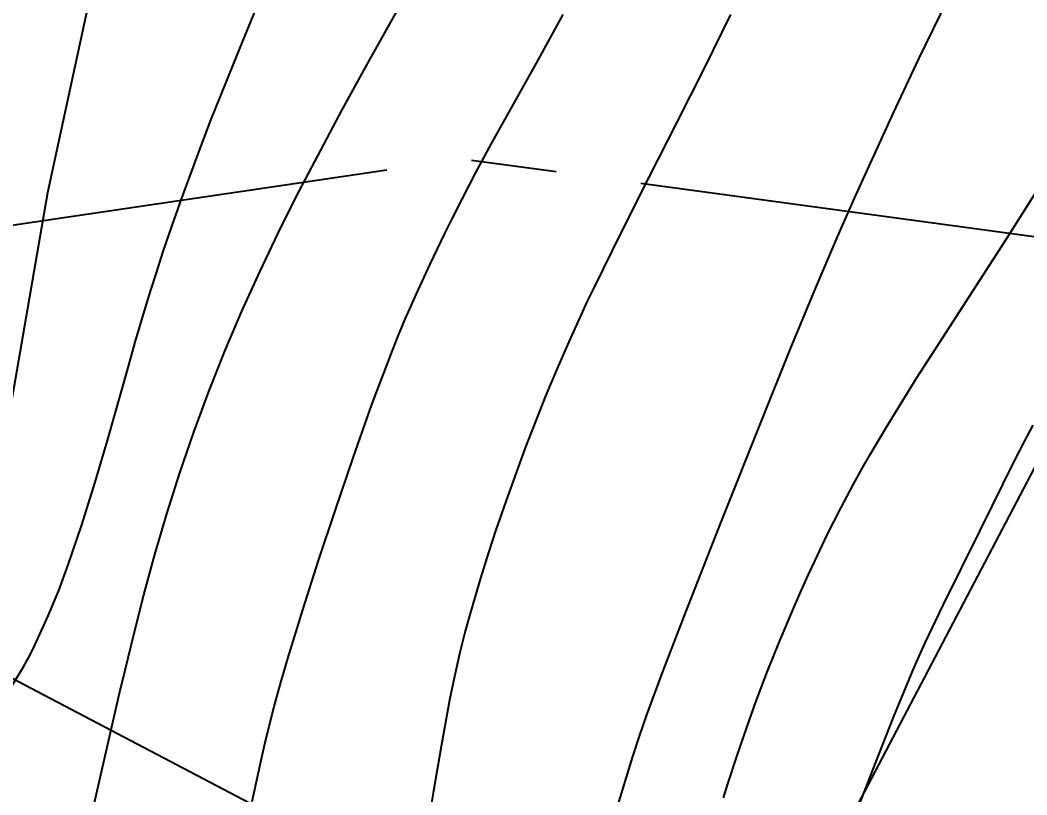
# Model space of a CAD drawing. Header units: millimetres. Extents: x 156921 to 159642, y 477538 to 479586.
# Drawn here: x 157465.52 to 157480.24, y 479221.12 to 479232.44 of the extents above; entities that cross this region are included whole.
import ezdxf
from ezdxf.enums import TextEntityAlignment as Align

# ---------------------------------------------------------------- set-up
doc = ezdxf.new("R2010")
doc.units = ezdxf.units.MM
doc.header["$MEASUREMENT"] = 0
doc.linetypes.add('A-CENTR01', pattern=[2, 1.25, -0.25, 0.25, -0.25])
doc.linetypes.add('CONT', pattern=[2, 1, 1])
for name, color, linetype, transparency in [('E0022112', 146, 'Continuous', 0.6), ('F0017111', 94, 'Continuous', 0.6), ('F0017114', 80, 'Continuous', 0.6)]:
    doc.layers.add(name, color=color, linetype=linetype, transparency=transparency)
doc.layers.add('WD_일반', color=7, linetype='Continuous')
doc.layers.add('용지경계', color=222, linetype='Continuous')
doc.styles.add('HM 6_일반문자', font='BAREUNDOTUMPRO1.TTF')
doc.styles.add('TB_TEXT', font='BAREUNDOTUMPRO1.TTF')

# ---------------------------------------------------------------- blocks, each defined once
blk = doc.blocks.new('WD-NOSE-MARK2')
at = {"color": 0}
blk.add_lwpolyline([(0, 0), (-24.5, 0)], dxfattribs=at)
at = {"color": 0, "lineweight": -3, "style": 'HM 6_일반문자'}
blk.add_attdef('ALIGNMENT1', text='', height=4, dxfattribs=at).set_placement((-2, -8.251), align=Align.BOTTOM_RIGHT)
blk.add_attdef('ALIGNMENT2', text='', height=4, dxfattribs=at).set_placement((2, -8.251), align=Align.BOTTOM_LEFT)

msp = doc.modelspace()

# ---------------------------------------------------------------- linework, layer by layer
at = {"layer": 'E0022112', "transparency": 33554521, "flags": 128}
msp.add_lwpolyline([(157462.482, 479283.813), (157466.53, 479277.314), (157468.636, 479273.633), (157469.142, 479272.639), (157469.743, 479271.265), (157469.936, 479269.895), (157470.028, 479266.602), (157470.048, 479262.403), (157470.172, 479258.605), (157470.587, 479251.788), (157470.26, 479247.957), (157469.92, 479246.268), (157469.078, 479243.052), (157468.771, 479241.803), (157467.89, 479238.641), (157466.956, 479234.689), (157465.922, 479229.918), (157462.78, 479211.787)], dxfattribs=at)
msp.add_lwpolyline([(157462.482, 479283.813), (157466.53, 479277.314), (157468.636, 479273.633), (157469.142, 479272.639), (157469.743, 479271.265), (157469.936, 479269.895), (157470.028, 479266.602), (157470.048, 479262.403), (157470.172, 479258.605), (157470.587, 479251.788), (157470.26, 479247.957), (157469.92, 479246.268), (157469.078, 479243.052), (157468.771, 479241.803), (157467.89, 479238.641), (157466.956, 479234.689), (157465.922, 479229.918), (157462.78, 479211.787)], dxfattribs=at)
at = {"layer": 'F0017111', "transparency": 33554521, "flags": 128}
for points in [[(157474.245, 479220.922), (157474.472, 479221.671), (157474.58, 479221.998), (157474.683, 479222.294), (157474.921, 479222.936), (157475.232, 479223.744), (157475.764, 479225.1), (157476.372, 479226.624), (157476.779, 479227.628), (157477.149, 479228.522), (157477.468, 479229.274), (157477.72, 479229.85), (157478.285, 479231.087), (157478.657, 479231.876), (157479.081, 479232.745), (157479.535, 479233.653), (157480, 479234.558), (157480.472, 479235.458)], [(157465.411, 479222.733), (157465.572, 479222.994), (157465.644, 479223.126), (157465.711, 479223.259), (157465.934, 479223.739), (157466.089, 479224.107), (157466.231, 479224.499), (157466.418, 479225.054), (157466.62, 479225.692), (157466.81, 479226.335), (157467.085, 479227.313), (157467.206, 479227.736), (157467.386, 479228.339), (157467.438, 479228.513), (157467.509, 479228.737), (157467.615, 479229.061), (157467.745, 479229.443), (157467.885, 479229.838), (157468.137, 479230.526), (157468.309, 479230.98), (157468.785, 479232.159), (157469.472, 479233.834)], [(157465.411, 479222.733), (157465.572, 479222.994), (157465.644, 479223.126), (157465.711, 479223.259), (157465.934, 479223.739), (157466.089, 479224.107), (157466.231, 479224.499), (157466.418, 479225.054), (157466.62, 479225.692), (157466.81, 479226.335), (157467.085, 479227.313), (157467.206, 479227.736), (157467.386, 479228.339), (157467.438, 479228.513), (157467.509, 479228.737), (157467.615, 479229.061), (157467.745, 479229.443), (157467.885, 479229.838), (157468.137, 479230.526), (157468.309, 479230.98), (157468.785, 479232.159), (157469.472, 479233.834)], [(157468.913, 479221.027), (157469.063, 479221.718), (157469.103, 479221.891), (157469.156, 479222.109), (157469.236, 479222.415), (157469.332, 479222.764), (157469.435, 479223.115), (157469.654, 479223.825), (157469.885, 479224.549), (157470.13, 479225.289), (157470.388, 479226.048), (157470.665, 479226.824), (157470.967, 479227.616), (157471.045, 479227.816), (157471.152, 479228.073), (157471.314, 479228.443), (157471.513, 479228.877), (157471.729, 479229.324), (157471.841, 479229.55), (157471.982, 479229.827), (157472.18, 479230.205), (157472.406, 479230.627), (157472.634, 479231.037), (157473.069, 479231.811), (157473.459, 479232.522)], [(157468.913, 479221.027), (157469.063, 479221.718), (157469.103, 479221.891), (157469.156, 479222.109), (157469.236, 479222.415), (157469.332, 479222.764), (157469.435, 479223.115), (157469.654, 479223.825), (157469.885, 479224.549), (157470.13, 479225.289), (157470.388, 479226.048), (157470.665, 479226.824), (157470.967, 479227.616), (157471.045, 479227.816), (157471.152, 479228.073), (157471.314, 479228.443), (157471.513, 479228.877), (157471.729, 479229.324), (157471.841, 479229.55), (157471.982, 479229.827), (157472.18, 479230.205), (157472.406, 479230.627), (157472.634, 479231.037), (157473.069, 479231.811), (157473.459, 479232.522)], [(157475.905, 479232.525), (157475.52, 479231.74), (157475.122, 479230.95), (157474.713, 479230.149), (157474.305, 479229.343), (157473.91, 479228.539), (157473.812, 479228.338), (157473.696, 479228.088), (157473.54, 479227.742), (157473.369, 479227.35), (157473.207, 479226.962), (157472.905, 479226.192), (157472.625, 479225.423), (157472.557, 479225.231), (157472.477, 479224.993), (157472.369, 479224.664), (157472.253, 479224.291), (157472.143, 479223.922), (157472.09, 479223.739), (157472.028, 479223.513), (157471.951, 479223.202), (157471.87, 479222.852), (157471.799, 479222.509), (157471.674, 479221.83), (157471.561, 479221.154), (157471.448, 479220.48)], [(157475.905, 479232.525), (157475.52, 479231.74), (157475.122, 479230.95), (157474.713, 479230.149), (157474.305, 479229.343), (157473.91, 479228.539), (157473.812, 479228.338), (157473.696, 479228.088), (157473.54, 479227.742), (157473.369, 479227.35), (157473.207, 479226.962), (157472.905, 479226.192), (157472.625, 479225.423), (157472.557, 479225.231), (157472.477, 479224.993), (157472.369, 479224.664), (157472.253, 479224.291), (157472.143, 479223.922), (157472.09, 479223.739), (157472.028, 479223.513), (157471.951, 479223.202), (157471.87, 479222.852), (157471.799, 479222.509), (157471.674, 479221.83), (157471.561, 479221.154), (157471.448, 479220.48)], [(157475.802, 479221.08), (157475.867, 479221.286), (157476, 479221.698), (157476.141, 479222.109), (157476.27, 479222.469), (157476.366, 479222.725), (157476.447, 479222.93), (157476.611, 479223.338), (157476.78, 479223.742), (157476.932, 479224.093), (157477.044, 479224.341), (157477.135, 479224.538), (157477.323, 479224.931), (157477.521, 479225.321), (157477.701, 479225.661), (157477.835, 479225.902), (157477.947, 479226.094), (157478.175, 479226.479), (157478.411, 479226.868), (157478.624, 479227.211), (157478.782, 479227.457), (157478.911, 479227.656), (157479.937, 479229.246), (157480.441, 479230.041)], [(157475.802, 479221.08), (157475.867, 479221.286), (157476, 479221.698), (157476.141, 479222.109), (157476.27, 479222.469), (157476.366, 479222.725), (157476.447, 479222.93), (157476.611, 479223.338), (157476.78, 479223.742), (157476.932, 479224.093), (157477.044, 479224.341), (157477.135, 479224.538), (157477.323, 479224.931), (157477.521, 479225.321), (157477.701, 479225.661), (157477.835, 479225.902), (157477.947, 479226.094), (157478.175, 479226.479), (157478.411, 479226.868), (157478.624, 479227.211), (157478.782, 479227.457), (157478.911, 479227.656), (157479.937, 479229.246), (157480.441, 479230.041)]]:
    msp.add_lwpolyline(points, dxfattribs=at)
at = {"layer": 'F0017114', "transparency": 33554521, "flags": 128}
for points in [[(157466.583, 479220.906), (157466.781, 479221.758), (157466.977, 479222.61), (157467.061, 479222.967), (157467.183, 479223.468), (157467.331, 479224.046), (157467.492, 479224.634), (157467.667, 479225.229), (157467.857, 479225.827), (157468.061, 479226.424), (157468.281, 479227.017), (157468.516, 479227.605), (157468.765, 479228.19), (157469.025, 479228.765), (157469.291, 479229.321), (157469.559, 479229.86), (157469.828, 479230.378), (157470.231, 479231.132), (157470.63, 479231.855), (157471.031, 479232.579)], [(157477.647, 479220.625), (157478.066, 479221.697), (157478.293, 479222.269), (157478.514, 479222.809), (157478.569, 479222.941), (157478.641, 479223.107), (157478.748, 479223.344), (157479.012, 479223.896), (157479.552, 479224.987), (157480.059, 479226.013), (157480.121, 479226.136), (157480.204, 479226.296), (157480.329, 479226.526)]]:
    msp.add_lwpolyline(points, dxfattribs=at)
at = {"layer": 'WD_일반', "color": 14, "linetype": 'CONT', "ltscale": 5, "flags": 128}
msp.add_lwpolyline([(157491.183, 479246.547), (157475.853, 479217.339)], dxfattribs=at)
at = {"layer": '용지경계', "linetype": 'A-CENTR01', "ltscale": 5, "flags": 128}
msp.add_lwpolyline([(157258.32, 479284.676), (157271.02, 479291.162), (157271.02, 479291.162), (157292.906, 479293.94), (157324.075, 479289.288), (157324.075, 479289.288), (157340.092, 479284.119), (157353.957, 479275.643), (157367.783, 479261.794), (157381.631, 479244.836), (157397.661, 479234.392), (157397.661, 479234.392), (157406.152, 479232.84), (157417.306, 479236.735), (157426.155, 479240.143), (157445.708, 479248.622), (157445.708, 479248.622), (157452.48, 479243.412), (157458.614, 479235.357), (157464.637, 479229.335), (157471.969, 479230.416), (157484.898, 479228.663), (157486.443, 479226.996), (157487.152, 479226.23), (157487.845, 479225.482), (157488.488, 479224.778), (157489.138, 479224.037), (157489.824, 479223.254), (157490.349, 479222.652), (157490.856, 479221.981), (157491.292, 479221.405), (157491.593, 479220.907), (157491.915, 479220.301), (157492.41, 479219.142), (157493.199, 479217.664), (157494.064, 479216.243), (157494.964, 479215.039), (157495.746, 479214.047), (157496.508, 479213.139), (157497.203, 479212.324), (157497.871, 479211.539), (157497.99, 479211.398), (157498.519, 479210.769), (157499.183, 479209.974), (157499.849, 479209.175), (157500.517, 479208.371), (157501.227, 479207.517), (157502.007, 479206.612), (157502.809, 479205.73), (157503.3, 479205.211), (157503.338, 479204.997), (157504.143, 479202.033), (157505.796, 479199.862), (157506.729, 479198.836), (157507.506, 479198.009), (157508.31, 479197.182), (157509.175, 479196.334), (157510.131, 479195.46), (157511.069, 479194.685), (157511.883, 479194.034), (157512.667, 479193.408), (157513.5, 479192.749), (157514.439, 479192.035), (157515.452, 479191.324), (157516.407, 479190.704), (157517.261, 479190.162), (157518.079, 479189.644), (157518.885, 479189.132), (157519.677, 479188.624), (157520.46, 479188.117), (157521.217, 479187.619), (157521.936, 479187.133), (157522.631, 479186.645), (157523.13, 479186.281), (157523.521, 479185.942), (157524.067, 479185.42), (157524.727, 479184.762), (157525.423, 479184.069), (157526.112, 479183.376), (157526.812, 479182.67), (157527.524, 479181.952), (157528.27, 479181.204), (157529.016, 479180.476), (157529.842, 479179.67), (157530.952, 479178.682), (157532.446, 479177.593), (157533.936, 479176.823), (157535.117, 479176.283), (157536.338, 479175.787), (157537.494, 479175.386), (157538.443, 479175.071), (157538.991, 479174.881), (157539.423, 479174.601), (157540.047, 479174.169), (157541.16, 479173.346), (157542.946, 479172.399), (157544.499, 479171.853), (157545.664, 479171.489), (157546.766, 479171.176), (157547.792, 479170.899), (157548.627, 479170.672, 0.000967), (157548.653, 479170.665), (157549.19, 479170.52), (157550.235, 479170.244), (157551.256, 479169.974), (157552.297, 479169.699), (157553.533, 479169.379), (157554.941, 479169.098), (157556.227, 479168.9), (157557.354, 479168.741), (157558.45, 479168.58), (157559.752, 479168.395), (157561.583, 479168.236), (157563.53, 479168.346), (157564.692, 479168.476), (157564.88, 479168.479), (157565.384, 479168.386), (157566.835, 479168.169), (157568.355, 479168.048), (157569.765, 479167.99), (157571.251, 479167.972), (157572.886, 479168.041), (157574.77, 479168.231), (157576.356, 479168.572), (157577.4, 479168.907), (157579.047, 479169.502), (157580.069, 479169.848), (157580.556, 479169.939), (157581.067, 479169.974), (157581.672, 479169.955), (157584.289, 479169.703), (157585.061, 479170.016), (157585.283, 479170.042), (157585.714, 479169.752), (157586.543, 479169.193), (157587.373, 479168.634), (157588.202, 479168.076), (157589.031, 479167.517), (157589.365, 479167.292), (157589.277, 479166.175), (157590.977, 479163.16), (157591.799, 479161.884), (157592.577, 479160.83), (157593.035, 479160.22), (157593.086, 479160.149), (157593.413, 479159.666), (157593.794, 479158.938), (157594.386, 479157.87), (157594.535, 479157.603), (157594.539, 479157.589), (157594.668, 479156.681), (157594.858, 479154.951), (157595.288, 479152.792), (157595.94, 479150.923), (157596.488, 479149.644), (157596.786, 479148.925), (157596.865, 479148.656), (157596.908, 479148.231), (157596.863, 479147.04), (157596.675, 479145.17), (157596.41, 479142.657), (157596.447, 479139.559), (157597.121, 479137.176), (157597.655, 479135.684), (157597.963, 479134.899), (157597.925, 479134.543), (157597.59, 479131.636), (157598.025, 479127.609), (157599.821, 479124.92), (157600.884, 479123.691), (157601.782, 479122.74), (157602.647, 479121.89), (157603.45, 479121.129), (157604.357, 479120.283), (157605.425, 479119.397), (157606.405, 479118.665), (157607.301, 479118.012), (157608.177, 479117.399), (157609.049, 479116.79), (157609.948, 479116.186), (157610.819, 479115.607), (157611.734, 479115.009), (157612.637, 479114.443), (157613.521, 479113.888), (157613.858, 479113.683), (157613.826, 479113.547), (157613.772, 479108.232), (157617.348, 479104.205), (157619.92, 479103.175), (157620.994, 479102.778), (157621.975, 479102.422), (157622.927, 479102.075), (157623.865, 479101.73), (157624.786, 479101.384), (157625.166, 479101.239), (157626.759, 479100.72), (157628.902, 479100.469), (157630.366, 479100.426), (157631.493, 479100.376), (157632.667, 479100.318), (157633.899, 479100.256), (157635.264, 479100.204), (157636.613, 479100.199), (157637.932, 479100.194), (157639.347, 479100.227), (157640.688, 479100.286), (157641.967, 479100.342), (157643.266, 479100.404), (157644.553, 479100.473), (157645.685, 479100.532), (157646.607, 479100.545), (157647.291, 479100.52), (157648.135, 479100.407), (157649.394, 479100.259), (157650.575, 479100.144), (157651.515, 479100.043), (157652.4, 479099.905), (157653.406, 479099.73), (157654.456, 479099.54), (157655.516, 479099.343), (157656.563, 479099.145), (157657.569, 479098.947), (157658.446, 479098.763), (157659.114, 479098.592), (157659.824, 479098.358), (157660.685, 479098.056), (157661.597, 479097.717), (157662.546, 479097.362), (157663.474, 479097.008), (157664.4, 479096.648), (157665.292, 479096.294), (157666.118, 479095.952), (157666.965, 479095.576), (157667.877, 479095.166), (157668.772, 479094.76), (157669.618, 479094.368), (157670.478, 479093.95), (157671.481, 479093.46), (157672.523, 479092.987), (157673.514, 479092.543), (157674.577, 479092.083), (157675.695, 479091.631), (157676.893, 479091.181), (157678.236, 479090.742), (157679.538, 479090.402), (157680.636, 479090.138), (157681.648, 479089.89), (157682.527, 479089.671), (157683.024, 479089.525), (157683.184, 479089.457), (157683.63, 479089.195), (157684.365, 479088.754), (157684.916, 479088.397), (157685.434, 479088.009), (157686.145, 479087.432), (157687.026, 479086.73), (157687.961, 479086.016), (157688.921, 479085.319), (157689.923, 479084.629), (157690.936, 479083.978), (157691.979, 479083.34), (157693.105, 479082.708), (157694.422, 479082.038), (157696.105, 479081.365), (157697.922, 479080.906), (157699.316, 479080.695), (157700.126, 479080.564), (157700.717, 479080.426), (157701.349, 479080.235), (157701.964, 479080.017), (157702.56, 479079.762), (157703.369, 479079.373), (157704.344, 479078.916), (157705.316, 479078.467), (157706.333, 479078.009), (157707.394, 479077.552), (157708.468, 479077.116), (157709.527, 479076.707), (157710.873, 479076.205), (157713.167, 479075.612), (157715.75, 479075.654), (157717.343, 479075.878), (157717.51, 479075.789), (157718.489, 479075.294), (157719.372, 479074.848), (157720.265, 479074.389), (157721.221, 479073.903), (157722.193, 479073.424), (157723.151, 479072.96), (157724.127, 479072.495), (157725.17, 479072.014), (157726.281, 479071.535), (157727.39, 479071.094), (157728.446, 479070.698), (157729.438, 479070.336), (157730.406, 479069.982), (157731.391, 479069.623), (157732.344, 479069.279), (157733.215, 479068.957), (157734.014, 479068.644), (157734.719, 479068.344), (157735.344, 479068.044), (157735.979, 479067.703), (157736.646, 479067.312), (157737.332, 479066.881), (157738.052, 479066.402), (157738.907, 479065.814), (157739.923, 479065.148), (157740.913, 479064.548), (157741.522, 479064.214), (157742.61, 479063.675), (157743.593, 479063.209), (157744.52, 479062.775), (157745.483, 479062.322), (157746.612, 479061.813), (157747.715, 479061.378), (157748.535, 479061.055), (157749.182, 479060.771), (157749.795, 479060.464), (157750.484, 479060.082), (157751.297, 479059.609), (157752.178, 479059.095), (157753.136, 479058.541), (157754.236, 479057.939), (157755.411, 479057.364), (157756.617, 479056.831), (157757.808, 479056.372), (157758.872, 479055.994), (157759.841, 479055.654), (157760.759, 479055.33), (157761.693, 479054.988), (157762.696, 479054.626), (157763.705, 479054.273), (157767.16, 479053.081), (157769.919, 479054.195), (157770.417, 479053.943), (157771.32, 479053.486), (157772.224, 479053.03), (157773.127, 479052.574), (157774.031, 479052.119), (157774.824, 479051.72), (157775.405, 479051.401), (157776.073, 479050.977), (157776.928, 479050.435), (157777.796, 479049.885), (157778.672, 479049.334), (157779.538, 479048.792), (157780.465, 479048.213), (157781.39, 479047.662), (157782.297, 479047.119), (157783.211, 479046.59), (157784.087, 479046.08), (157784.946, 479045.585), (157785.748, 479045.112), (157786.521, 479044.642), (157787.29, 479044.157), (157788.093, 479043.635), (157788.865, 479043.129), (157789.604, 479042.62), (157790.302, 479042.127), (157790.965, 479041.622), (157791.646, 479041.082), (157792.355, 479040.488), (157793.103, 479039.853), (157793.818, 479039.233), (157794.592, 479038.538), (157795.643, 479037.621), (157796.723, 479036.831), (157797.543, 479036.235), (157798.369, 479035.626), (157799.141, 479035.064), (157799.925, 479034.461), (157800.766, 479033.834), (157801.771, 479033.071), (157802.909, 479032.333), (157803.362, 479032.053), (157804.349, 479031.038), (157805.939, 479030.031), (157806.754, 479029.529), (157807.338, 479029.146), (157807.948, 479028.69), (157808.739, 479028.084), (157809.533, 479027.482), (157810.314, 479026.874), (157811.14, 479026.235), (157811.246, 479026.153), (157812.108, 479024.825), (157813.656, 479023.347), (157814.647, 479022.538), (157815.479, 479021.851), (157816.36, 479021.152), (157817.229, 479020.473), (157818.051, 479019.85), (157818.795, 479019.272), (157819.44, 479018.758), (157821.336, 479017.099)], format="xyb", dxfattribs=at)

# ---------------------------------------------------------------- block references
at = {"layer": 'WD_일반', "color": 14, "linetype": 'CONT'}
ref = msp.add_blockref('WD-NOSE-MARK2', (157475.853, 479217.339), dxfattribs=dict(at, rotation=332.3074317179641))
ref.add_attrib('ALIGNMENT1', 'R – B', dxfattribs={"layer": '0', "color": 0, "lineweight": -3, "height": 4, "rotation": 332.3074, "style": 'TB_TEXT'}).set_placement((157470.248, 479210.963), align=Align.BOTTOM_RIGHT)

doc.saveas('drawing.dxf')
